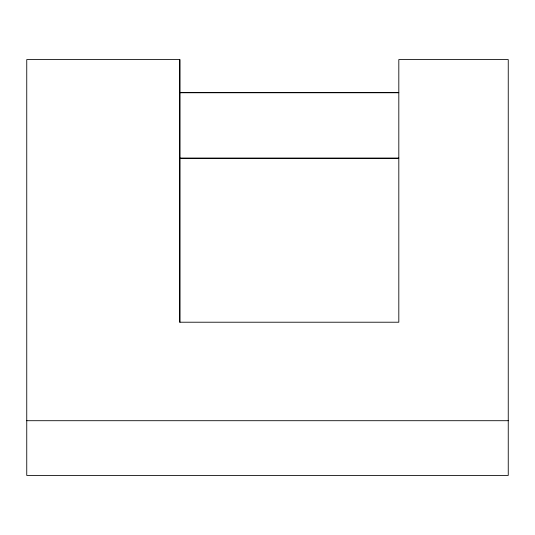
<?xml version="1.0" encoding="UTF-8"?>
<svg xmlns="http://www.w3.org/2000/svg" width="535" height="535" viewBox="0 0 535 535"><rect width="100%" height="100%" fill="white"/><g stroke="black" fill="none" stroke-linecap="round" stroke-linejoin="round"><path stroke-width="0.8" d="M179.954 92.415L398.816 92.415M179.954 92.756L398.548 92.756M179.954 158.066L398.816 158.066M179.954 158.387L398.548 158.387M26.75 420.704L508.25 420.704M179.954 322.217L179.954 59.579L26.75 59.579L26.75 475.421L508.25 475.421L508.25 59.579L398.816 59.579L398.816 322.217L179.693 322.217L179.693 59.579"/></g></svg>
